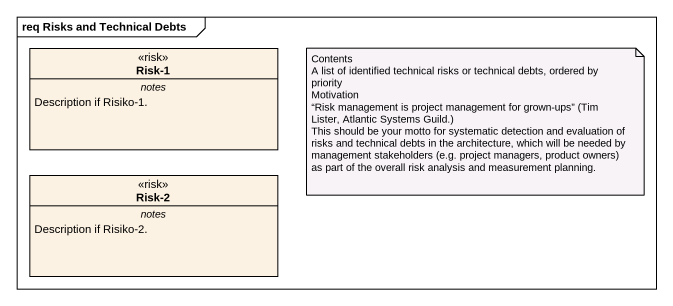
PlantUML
@startuml
mainframe req Risks and Technical Debts
hide circle
hide empty members
class "Risk-1" as Risk_1 <<risk>> {
  -- notes --
  Description if Risiko-1.
}
class "Risk-2" as Risk_2 <<risk>> {
  -- notes --
  Description if Risiko-2.
}
note as N1
  Contents
  A list of identified technical risks or technical debts, ordered by priority
  Motivation
  “Risk management is project management for grown-ups” (Tim Lister, Atlantic Systems Guild.)
  This should be your motto for systematic detection and evaluation of risks and technical debts in the architecture, which will be needed by management stakeholders (e.g. project managers, product owners) as part of the overall risk analysis and measurement planning.
end note
@enduml
